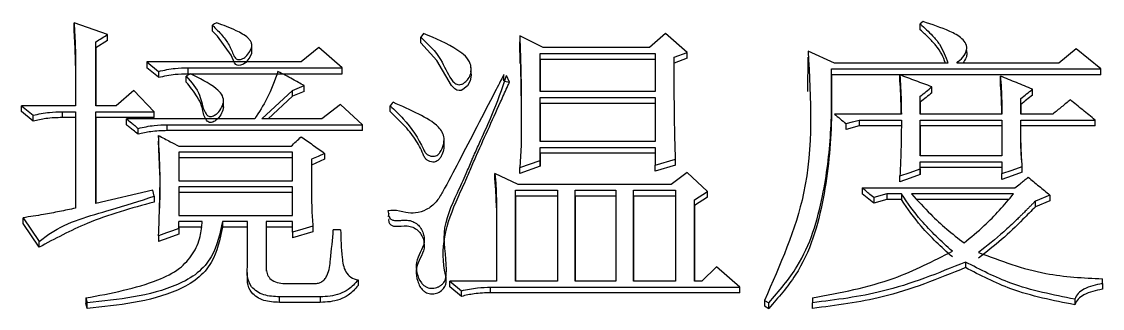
# Model space of a CAD drawing. Header units: millimetres. Extents: x 2160 to 4596, y 811 to 2534.
# Drawn here: x 2738.61 to 2746.63, y 2273.92 to 2276.05 of the extents above; entities that cross this region are included whole.
import ezdxf

# ---------------------------------------------------------------- set-up
doc = ezdxf.new("R2010")
doc.units = ezdxf.units.MM

msp = doc.modelspace()

# ---------------------------------------------------------------- linework, layer by layer
at = {"color": 7, "linetype": 'Continuous', "lineweight": 25}
for p, q in [((2739.2463, 2275.9491), (2738.9975, 2276.0369)), ((2738.9975, 2275.9926), (2738.9975, 2276.0369)), ((2740.0252, 2275.9751), (2740.0252, 2276.0194)), ((2745.304, 2276.0457), (2745.2824, 2276.0282)), ((2745.2824, 2275.9839), (2745.2824, 2276.0282)), ((2739.2463, 2275.9049), (2739.1598, 2275.8523)), ((2739.2463, 2275.9049), (2739.2463, 2275.9491)), ((2741.5937, 2275.9579), (2741.572, 2275.9316)), ((2741.572, 2275.8874), (2741.572, 2275.9316)), ((2742.4807, 2275.8525), (2742.3076, 2275.9403)), ((2742.3076, 2275.9403), (2742.3076, 2275.8962)), ((2743.3893, 2275.9579), (2743.2703, 2275.8525)), ((2743.5516, 2275.8173), (2743.3893, 2275.9579)), ((2739.1598, 2275.4211), (2739.1598, 2275.8964)), ((2739.1598, 2275.8523), (2739.1598, 2275.8964)), ((2739.1598, 2275.8523), (2739.1598, 2275.4211)), ((2740.3172, 2275.817), (2740.3172, 2275.8614)), ((2740.8148, 2275.8525), (2740.685, 2275.7469)), ((2740.9879, 2275.703), (2740.8148, 2275.8525)), ((2742.3117, 2275.7348), (2742.3076, 2275.8962)), ((2743.2703, 2275.8525), (2742.4807, 2275.8525)), ((2744.6441, 2275.7382), (2744.4494, 2275.8261)), ((2745.6212, 2275.8799), (2745.6212, 2275.8803)), ((2746.4398, 2275.8437), (2746.31, 2275.7382)), ((2746.6237, 2275.6942), (2746.4398, 2275.8437)), ((2739.0083, 2275.7645), (2739.0083, 2275.4211)), ((2739.0083, 2275.7206), (2739.0083, 2275.7645)), ((2739.5384, 2275.7469), (2739.6249, 2275.6765)), ((2740.685, 2275.7469), (2739.5384, 2275.7469)), ((2739.5384, 2275.7469), (2739.5384, 2275.703)), ((2742.4591, 2275.8085), (2743.3136, 2275.8085)), ((2742.4591, 2275.5269), (2742.4591, 2275.8085)), ((2742.4591, 2275.7645), (2742.4591, 2275.8085)), ((2742.4591, 2275.7645), (2742.4591, 2275.5269)), ((2743.3136, 2275.7645), (2742.4591, 2275.7645)), ((2743.3136, 2275.8085), (2743.3136, 2275.5269)), ((2743.4542, 2275.7821), (2743.5516, 2275.8173)), ((2743.5516, 2275.7733), (2743.4542, 2275.7382)), ((2743.5516, 2275.7733), (2743.5516, 2275.8173)), ((2744.4469, 2275.5274), (2744.4494, 2275.7821)), ((2739.6249, 2275.6327), (2739.5384, 2275.703)), ((2739.6249, 2275.6765), (2739.6249, 2275.6327)), ((2739.8413, 2275.7029), (2740.9879, 2275.703)), ((2739.8413, 2275.7029), (2739.8413, 2275.6591)), ((2740.9879, 2275.6591), (2740.9879, 2275.703)), ((2741.9453, 2275.7027), (2741.9453, 2275.7138)), ((2741.9453, 2275.67), (2741.9453, 2275.6797)), ((2744.6224, 2275.6942), (2746.6237, 2275.6942)), ((2744.6224, 2275.6503), (2744.6224, 2275.6942)), ((2745.4879, 2275.7382), (2744.6441, 2275.7382)), ((2746.31, 2275.7382), (2745.5528, 2275.7382)), ((2746.6237, 2275.6503), (2746.6237, 2275.6942)), ((2739.8305, 2275.5976), (2739.8305, 2275.6414)), ((2739.8413, 2275.6591), (2740.9879, 2275.6591)), ((2742.1952, 2275.605), (2742.2319, 2275.5976)), ((2742.2319, 2275.5976), (2742.2103, 2275.6458)), ((2746.6237, 2275.6503), (2744.6224, 2275.6503)), ((2745.1309, 2275.6064), (2745.1309, 2275.6502)), ((2745.8773, 2275.5976), (2745.8773, 2275.6414)), ((2739.441, 2275.5357), (2739.3112, 2275.4211)), ((2739.5925, 2275.377), (2739.441, 2275.5357)), ((2740.393, 2275.3241), (2740.6201, 2275.5357)), ((2740.6201, 2275.5357), (2740.7066, 2275.5709)), ((2740.6201, 2275.492), (2740.6201, 2275.5357)), ((2740.7067, 2275.5272), (2740.6201, 2275.492)), ((2740.7067, 2275.5272), (2740.7066, 2275.5709)), ((2743.3136, 2275.5269), (2742.4591, 2275.5269)), ((2744.6242, 2275.4925), (2744.6242, 2275.5365)), ((2745.3689, 2275.5184), (2745.3689, 2275.5621)), ((2746.1153, 2275.5008), (2746.1153, 2275.5445)), ((2738.6081, 2275.4211), (2738.6946, 2275.3505)), ((2739.0083, 2275.4211), (2738.6081, 2275.4211)), ((2739.3112, 2275.4211), (2739.1598, 2275.4211)), ((2740.107, 2275.4115), (2740.107, 2275.4553)), ((2740.6201, 2275.492), (2740.4396, 2275.3241)), ((2740.9771, 2275.4299), (2740.8365, 2275.3241)), ((2741.1393, 2275.28), (2740.9771, 2275.4299)), ((2741.3449, 2275.3777), (2741.3449, 2275.4212)), ((2742.4591, 2275.4828), (2743.3136, 2275.4828)), ((2742.4591, 2275.1563), (2742.4591, 2275.4828)), ((2742.4591, 2275.4392), (2742.4591, 2275.4828)), ((2742.4591, 2275.4392), (2742.4591, 2275.1563)), ((2743.3136, 2275.4392), (2742.4591, 2275.4392)), ((2743.3136, 2275.4828), (2743.3136, 2275.1564)), ((2745.2824, 2275.3594), (2745.2824, 2275.4916)), ((2745.2824, 2275.448), (2745.2824, 2275.4916)), ((2745.2824, 2275.448), (2745.2824, 2275.3594)), ((2746.0288, 2275.3594), (2746.0288, 2275.474)), ((2746.0288, 2275.4304), (2746.0288, 2275.474)), ((2746.0288, 2275.4304), (2746.0288, 2275.3594)), ((2738.6946, 2275.3071), (2738.6081, 2275.3776)), ((2738.6946, 2275.3071), (2738.6946, 2275.3505)), ((2738.911, 2275.377), (2739.0083, 2275.377)), ((2738.911, 2275.3336), (2738.911, 2275.377)), ((2739.0083, 2275.377), (2739.0083, 2274.6608)), ((2739.1598, 2275.377), (2739.5925, 2275.377)), ((2739.1598, 2274.6963), (2739.1598, 2275.377)), ((2739.1598, 2275.3336), (2739.1598, 2275.377)), ((2745.1417, 2275.3594), (2744.6442, 2275.3594)), ((2745.8881, 2275.3594), (2745.2824, 2275.3594)), ((2746.2667, 2275.3594), (2746.0288, 2275.3594)), ((2739.0083, 2275.3336), (2738.911, 2275.3336)), ((2739.1598, 2275.3336), (2739.1598, 2274.6963)), ((2739.5925, 2275.3336), (2739.1598, 2275.3336)), ((2740.3389, 2275.3241), (2739.3869, 2275.3241)), ((2739.3869, 2275.2807), (2739.3869, 2275.3241)), ((2739.6898, 2275.2799), (2741.1393, 2275.28)), ((2739.6898, 2275.2366), (2739.6898, 2275.2799)), ((2740.8365, 2275.3241), (2740.393, 2275.3241)), ((2741.1393, 2275.2366), (2741.1393, 2275.28)), ((2744.7307, 2275.2455), (2744.7307, 2275.2888)), ((2744.828, 2275.2719), (2744.7307, 2275.2455)), ((2744.828, 2275.3153), (2745.1417, 2275.3153)), ((2744.828, 2275.3153), (2744.828, 2275.2719)), ((2745.1418, 2275.2719), (2744.828, 2275.2719)), ((2745.2824, 2275.3153), (2745.8881, 2275.3153)), ((2745.2824, 2275.0503), (2745.2824, 2275.3153)), ((2745.2824, 2275.2719), (2745.2824, 2275.3153)), ((2745.2824, 2275.2719), (2745.2824, 2275.0503)), ((2745.8881, 2275.2719), (2745.2824, 2275.2719)), ((2745.8881, 2275.3153), (2745.8881, 2275.0503)), ((2746.0288, 2275.3153), (2746.5805, 2275.3153)), ((2746.5805, 2275.2719), (2746.0288, 2275.2719)), ((2739.4735, 2275.2102), (2739.4735, 2275.2535)), ((2739.6249, 2275.2005), (2739.6249, 2275.1573)), ((2741.1393, 2275.2366), (2739.6898, 2275.2366)), ((2739.6338, 2274.9256), (2739.6249, 2275.1573)), ((2739.7764, 2275.121), (2740.6093, 2275.121)), ((2741.7458, 2275.1307), (2741.7458, 2275.1742)), ((2742.3184, 2275.1298), (2742.3076, 2274.9619)), ((2743.3136, 2275.1564), (2742.4591, 2275.1563)), ((2742.4591, 2275.1122), (2743.3136, 2275.1122)), ((2742.4591, 2275.0149), (2742.4591, 2275.1122)), ((2742.4591, 2275.0691), (2742.4591, 2275.1122)), ((2743.3136, 2275.1122), (2743.3136, 2274.9796)), ((2739.7764, 2275.0768), (2739.7764, 2274.8646)), ((2740.6201, 2275.0768), (2739.7764, 2275.0768)), ((2739.7764, 2275.0768), (2739.7764, 2275.0338)), ((2739.7764, 2275.0338), (2739.7764, 2274.8646)), ((2740.6201, 2275.0338), (2739.7764, 2275.0338)), ((2740.6201, 2274.8646), (2740.6201, 2275.0768)), ((2740.8581, 2275.025), (2740.7607, 2274.9808)), ((2740.7607, 2275.0238), (2740.7607, 2274.7495)), ((2740.7607, 2275.0238), (2740.7607, 2274.9808)), ((2740.8581, 2275.068), (2740.8581, 2275.025)), ((2742.4591, 2275.0691), (2742.4591, 2274.972)), ((2743.3136, 2275.0691), (2742.4591, 2275.0691)), ((2743.3136, 2274.9796), (2743.4651, 2275.0238)), ((2743.4651, 2274.9808), (2743.4651, 2275.0238)), ((2745.8881, 2275.0503), (2745.2824, 2275.0503)), ((2740.7607, 2274.9808), (2740.7607, 2274.7494)), ((2742.3076, 2274.9619), (2742.4591, 2275.0149)), ((2742.4591, 2274.972), (2742.3076, 2274.919)), ((2742.3076, 2274.919), (2742.3076, 2274.9619)), ((2742.4591, 2274.972), (2742.4591, 2275.0149)), ((2743.4651, 2274.9808), (2743.3136, 2274.9367)), ((2743.3136, 2274.9367), (2743.3136, 2274.9796)), ((2745.2824, 2275.0061), (2745.8881, 2275.0061)), ((2745.2824, 2274.9531), (2745.2824, 2275.0061)), ((2745.2824, 2274.9632), (2745.2824, 2275.0061)), ((2745.2824, 2274.9102), (2745.2824, 2274.9632)), ((2745.8881, 2274.9632), (2745.2824, 2274.9632)), ((2745.2824, 2274.9531), (2745.2824, 2274.9102)), ((2745.8881, 2275.0061), (2745.8881, 2274.9177)), ((2746.0396, 2274.9278), (2746.0396, 2274.9708)), ((2739.7764, 2274.8646), (2740.6201, 2274.8646)), ((2742.2968, 2274.838), (2742.1237, 2274.9177)), ((2742.1237, 2274.8748), (2742.1237, 2274.9177)), ((2743.5516, 2274.9265), (2743.4326, 2274.838)), ((2743.7031, 2274.7849), (2743.5516, 2274.9265)), ((2745.1309, 2274.8572), (2745.1309, 2274.9)), ((2745.8881, 2274.8748), (2745.8881, 2274.9177)), ((2739.5817, 2274.7937), (2739.1598, 2274.6963)), ((2739.5925, 2274.7494), (2739.5817, 2274.7937)), ((2739.7764, 2274.8203), (2739.7764, 2274.6077)), ((2740.6201, 2274.8203), (2739.7764, 2274.8203)), ((2739.7764, 2274.8203), (2739.7764, 2274.7776)), ((2740.6201, 2274.6077), (2740.6201, 2274.8203)), ((2742.2752, 2274.7937), (2742.5889, 2274.7937)), ((2742.2752, 2274.1192), (2742.2752, 2274.7937)), ((2742.2752, 2274.7511), (2742.2752, 2274.7937)), ((2743.4326, 2274.838), (2742.2968, 2274.838)), ((2742.5889, 2274.7937), (2742.5889, 2274.1192)), ((2742.7187, 2274.7937), (2743.0216, 2274.7937)), ((2742.7187, 2274.1192), (2742.7187, 2274.7937)), ((2742.7187, 2274.7511), (2742.7187, 2274.7937)), ((2743.0216, 2274.7937), (2743.0216, 2274.1192)), ((2743.1514, 2274.7937), (2743.4651, 2274.7937)), ((2743.1514, 2274.1192), (2743.1514, 2274.7937)), ((2743.1514, 2274.7511), (2743.1514, 2274.7937)), ((2743.4651, 2274.7937), (2743.4651, 2274.1192)), ((2743.6057, 2274.7229), (2743.7031, 2274.7849)), ((2743.7031, 2274.7422), (2743.7031, 2274.7849)), ((2744.8497, 2274.8115), (2745.9855, 2274.8115)), ((2744.8497, 2274.8115), (2744.8497, 2274.7688)), ((2739.5925, 2274.7494), (2739.5925, 2274.7068)), ((2739.7764, 2274.7776), (2739.7764, 2274.6077)), ((2740.6201, 2274.7776), (2739.7764, 2274.7776)), ((2742.1345, 2274.6626), (2742.1345, 2274.7052)), ((2742.2752, 2274.7511), (2742.2752, 2274.1192)), ((2742.5889, 2274.7511), (2742.2752, 2274.7511)), ((2742.7187, 2274.7511), (2742.7187, 2274.1192)), ((2743.0216, 2274.7511), (2742.7187, 2274.7511)), ((2743.1514, 2274.7511), (2743.1514, 2274.1192)), ((2743.4651, 2274.7511), (2743.1514, 2274.7511)), ((2743.7031, 2274.7422), (2743.6057, 2274.6803)), ((2743.6057, 2274.6803), (2743.6057, 2274.7229)), ((2744.9362, 2274.698), (2744.8497, 2274.7688)), ((2745.0336, 2274.7672), (2744.9362, 2274.7406)), ((2744.9362, 2274.7406), (2744.9362, 2274.698)), ((2745.0336, 2274.7245), (2744.9362, 2274.698)), ((2745.1418, 2274.7672), (2745.0336, 2274.7672)), ((2745.0336, 2274.7672), (2745.0336, 2274.7245)), ((2745.1418, 2274.7245), (2745.0336, 2274.7245)), ((2745.1418, 2274.7672), (2745.1418, 2274.7245)), ((2745.9747, 2274.7672), (2745.2175, 2274.7672)), ((2745.938, 2274.7246), (2745.2576, 2274.7245)), ((2746.2451, 2274.7583), (2746.1369, 2274.714)), ((2746.2451, 2274.7157), (2746.1369, 2274.6715)), ((2746.1369, 2274.6715), (2746.1369, 2274.714)), ((2746.2451, 2274.7583), (2746.2451, 2274.7157)), ((2738.6189, 2274.5899), (2738.7376, 2274.4129)), ((2738.6189, 2274.5475), (2738.6189, 2274.5899)), ((2738.7376, 2274.3707), (2738.6189, 2274.5475)), ((2739.7764, 2274.6077), (2740.6201, 2274.6077)), ((2739.9494, 2274.5633), (2739.7764, 2274.5633)), ((2739.7764, 2274.5101), (2739.7764, 2274.5633)), ((2739.7764, 2274.5209), (2739.7764, 2274.5633)), ((2740.2848, 2274.5633), (2740.1009, 2274.5633)), ((2740.1009, 2274.5633), (2740.1009, 2274.5209)), ((2740.2848, 2274.2259), (2740.2848, 2274.5633)), ((2740.6201, 2274.5633), (2740.4254, 2274.5633)), ((2740.4254, 2274.5633), (2740.4254, 2274.2348)), ((2740.4254, 2274.5633), (2740.4254, 2274.521)), ((2740.6201, 2274.4835), (2740.6201, 2274.5633)), ((2739.7764, 2274.5209), (2739.7764, 2274.4678)), ((2739.9494, 2274.5209), (2739.7764, 2274.5209)), ((2739.7764, 2274.5101), (2739.7764, 2274.4678)), ((2740.2848, 2274.5209), (2740.1009, 2274.5209)), ((2740.4254, 2274.521), (2740.4254, 2274.1929)), ((2740.6201, 2274.521), (2740.4254, 2274.521)), ((2740.7716, 2274.4855), (2740.6201, 2274.4412)), ((2740.6201, 2274.4835), (2740.6201, 2274.4412)), ((2740.7716, 2274.5278), (2740.7716, 2274.4855)), ((2740.9771, 2274.5012), (2740.923, 2274.5012)), ((2738.7376, 2274.3707), (2738.7376, 2274.4129)), ((2739.6249, 2274.4569), (2739.6249, 2274.4146)), ((2743.768, 2274.2259), (2743.6598, 2274.1192)), ((2743.941, 2274.0748), (2743.768, 2274.2259)), ((2745.6177, 2274.2616), (2745.6177, 2274.2196)), ((2740.2831, 2274.1842), (2740.2831, 2274.142)), ((2746.6346, 2274.1015), (2746.6346, 2274.1371)), ((2746.6346, 2274.0952), (2746.6346, 2274.1371)), ((2740.5769, 2274.1014), (2740.7824, 2274.1014)), ((2741.1069, 2274.1282), (2741.1069, 2274.0863)), ((2741.7884, 2274.1192), (2741.8749, 2274.0481)), ((2742.1346, 2274.1192), (2741.7884, 2274.1192)), ((2741.8749, 2274.0064), (2741.7884, 2274.0774)), ((2742.0913, 2274.0748), (2743.941, 2274.0748)), ((2742.0913, 2274.033), (2742.0913, 2274.0748)), ((2742.5889, 2274.1192), (2742.2752, 2274.1192)), ((2743.0216, 2274.1192), (2742.7187, 2274.1192)), ((2743.4651, 2274.1192), (2743.1514, 2274.1192)), ((2743.6598, 2274.1192), (2743.6057, 2274.1192)), ((2743.941, 2274.033), (2743.941, 2274.0748)), ((2746.6346, 2274.1015), (2746.6346, 2274.0597)), ((2739.0841, 2273.9946), (2739.0949, 2273.959)), ((2739.0841, 2273.9946), (2739.0841, 2273.953)), ((2740.8257, 2274.0035), (2740.5228, 2274.0035)), ((2740.5228, 2273.9619), (2740.5228, 2274.0035)), ((2740.8257, 2274.0035), (2740.8257, 2273.9619)), ((2741.8749, 2274.0064), (2741.8749, 2274.0481)), ((2743.941, 2274.033), (2742.0913, 2274.033)), ((2744.1249, 2273.9769), (2744.1574, 2273.959)), ((2744.1249, 2273.9769), (2744.1249, 2273.9353)), ((2744.4819, 2273.9947), (2744.4819, 2273.9591)), ((2746.429, 2273.9858), (2746.429, 2273.9442)), ((2739.0949, 2273.9174), (2739.0949, 2273.959)), ((2740.8257, 2273.9619), (2740.5228, 2273.9619)), ((2744.1249, 2273.9353), (2744.1574, 2273.9175)), ((2744.1574, 2273.9175), (2744.1574, 2273.959)), ((2744.4819, 2273.9175), (2744.4819, 2273.9591))]:
    msp.add_line(p, q, dxfattribs=at)
at = {"color": 7, "linetype": 'Continuous', "lineweight": 25, "flags": 128}
for points in [[(2740.0576, 2276.0369), (2740.0414, 2276.0282), (2740.0252, 2276.0194)], [(2740.3159, 2275.8171), (2740.3157, 2275.8092), (2740.3026, 2275.7825), (2740.273, 2275.7428), (2740.2553, 2275.7292), (2740.2336, 2275.7214), (2740.2188, 2275.7204), (2740.2081, 2275.7227), (2740.1988, 2275.7283), (2740.1897, 2275.7395), (2740.1644, 2275.7974), (2740.0633, 2275.9367), (2740.0252, 2275.9751), (2740.0252, 2275.9751)], [(2741.9436, 2275.6686), (2741.9472, 2275.6475), (2741.9405, 2275.6067), (2741.9183, 2275.5692), (2741.8859, 2275.542), (2741.8713, 2275.5357), (2741.8565, 2275.5335), (2741.8401, 2275.5372), (2741.8249, 2275.5461), (2741.8006, 2275.5728), (2741.6915, 2275.7579), (2741.572, 2275.8874), (2741.572, 2275.8874)], [(2739.8629, 2275.6589), (2739.8467, 2275.6502), (2739.8305, 2275.6414)], [(2742.1886, 2275.6064), (2742.1886, 2275.6261), (2742.1886, 2275.6381), (2742.1886, 2275.6502)], [(2738.6081, 2275.3776), (2738.6081, 2275.3885), (2738.6081, 2275.3993), (2738.6081, 2275.4102), (2738.6081, 2275.4211)], [(2741.3665, 2275.4476), (2741.361, 2275.4409), (2741.353, 2275.431), (2741.3449, 2275.4211)], [(2739.5925, 2275.3336), (2739.5925, 2275.3445), (2739.5925, 2275.3608), (2739.5925, 2275.377)], [(2744.7307, 2275.2888), (2744.7794, 2275.302), (2744.828, 2275.3153)], [(2746.5805, 2275.2719), (2746.5805, 2275.2936), (2746.5805, 2275.3153)], [(2740.8581, 2275.068), (2740.8094, 2275.0459), (2740.7607, 2275.0238)], [(2745.1309, 2274.9), (2745.2067, 2274.9265), (2745.2824, 2274.9531)], [(2745.8881, 2274.9177), (2745.9639, 2274.9442), (2746.0396, 2274.9708)], [(2745.2824, 2274.9102), (2745.2067, 2274.8837), (2745.1309, 2274.8572)], [(2746.0396, 2274.9278), (2745.9639, 2274.9013), (2745.8881, 2274.8748)], [(2739.7764, 2274.5101), (2739.7298, 2274.4937), (2739.6831, 2274.4773), (2739.6249, 2274.4569)], [(2739.7764, 2274.4678), (2739.7007, 2274.4412), (2739.6249, 2274.4146)], [(2740.7716, 2274.5278), (2740.6958, 2274.5057), (2740.6201, 2274.4835)], [(2741.7884, 2274.0774), (2741.7884, 2274.0879), (2741.7884, 2274.0983), (2741.7884, 2274.1088), (2741.7884, 2274.1192)]]:
    msp.add_lwpolyline(points, dxfattribs=at)
at = {"color": 7, "linetype": 'Continuous', "lineweight": 25}
for points, knots in [([(2738.9975, 2276.0369), (2738.9996, 2276.0065), (2739.0038, 2275.946), (2739.007, 2275.8552), (2739.0079, 2275.7948), (2739.0083, 2275.7645)], [0, 0, 0, 0, 0.33558, 0.667724, 1, 1, 1, 1]), ([(2739.0083, 2275.7206), (2739.008, 2275.7511), (2739.0074, 2275.8118), (2739.0035, 2275.9025), (2738.9995, 2275.9626), (2738.9975, 2275.9926)], [0, 0, 0, 0, 0.335994, 0.667926, 1, 1, 1, 1]), ([(2740.0252, 2276.0194), (2740.0502, 2275.994), (2740.0957, 2275.9478), (2740.1524, 2275.8731), (2740.1737, 2275.8154), (2740.1905, 2275.781), (2740.1995, 2275.7704), (2740.2115, 2275.7648), (2740.2257, 2275.7635), (2740.2427, 2275.7668), (2740.2632, 2275.7764), (2740.286, 2275.8), (2740.3052, 2275.8278), (2740.3187, 2275.8579), (2740.3171, 2275.8821), (2740.3077, 2275.905), (2740.273, 2275.9422), (2740.1873, 2275.9877), (2740.1061, 2276.0185), (2740.0576, 2276.0369)], [0, 0, 0, 0, 0.133739, 0.243051, 0.352533, 0.371712, 0.391103, 0.40333, 0.418292, 0.440552, 0.463875, 0.498841, 0.561321, 0.592898, 0.624761, 0.654015, 0.68757, 0.813379, 1, 1, 1, 1]), ([(2745.2824, 2276.0282), (2745.3137, 2275.9996), (2745.3651, 2275.9528), (2745.4265, 2275.8796), (2745.4605, 2275.8095), (2745.4788, 2275.7619), (2745.4879, 2275.7382)], [0, 0, 0, 0, 0.345508, 0.566176, 0.783683, 1, 1, 1, 1]), ([(2745.4692, 2275.7382), (2745.4608, 2275.7601), (2745.4431, 2275.8061), (2745.3999, 2275.8703), (2745.3431, 2275.9285), (2745.3027, 2275.9654), (2745.2824, 2275.9839)], [0, 0, 0, 0, 0.230715, 0.483743, 0.741016, 1, 1, 1, 1]), ([(2745.5528, 2275.7382), (2745.5686, 2275.752), (2745.5998, 2275.7794), (2745.63, 2275.829), (2745.6259, 2275.8821), (2745.5812, 2275.9344), (2745.4715, 2275.9912), (2745.3706, 2276.024), (2745.304, 2276.0457)], [0, 0, 0, 0, 0.119334, 0.235111, 0.326467, 0.420991, 0.617683, 1, 1, 1, 1]), ([(2739.1598, 2275.8964), (2739.1742, 2275.9052), (2739.203, 2275.9228), (2739.2319, 2275.9403), (2739.2463, 2275.9491)], [0, 0, 0, 0, 0.499999, 1, 1, 1, 1]), ([(2741.572, 2275.9316), (2741.6271, 2275.8789), (2741.7245, 2275.7857), (2741.7712, 2275.6519), (2741.8188, 2275.5929), (2741.8392, 2275.5802), (2741.8572, 2275.5758), (2741.8765, 2275.5801), (2741.8979, 2275.5923), (2741.9222, 2275.6148), (2741.9432, 2275.6493), (2741.9493, 2275.6919), (2741.9416, 2275.7416), (2741.9056, 2275.7919), (2741.7921, 2275.8742), (2741.6816, 2275.9208), (2741.5937, 2275.9579)], [0, 0, 0, 0, 0.207454, 0.367231, 0.400729, 0.416588, 0.431291, 0.448091, 0.466661, 0.497247, 0.538505, 0.578637, 0.620092, 0.68235, 0.74713, 1, 1, 1, 1]), ([(2742.3076, 2275.9403), (2742.3078, 2275.9361), (2742.308, 2275.9297), (2742.3083, 2275.919), (2742.3087, 2275.9083), (2742.3091, 2275.8954), (2742.3096, 2275.8826), (2742.31, 2275.8698), (2742.3104, 2275.8569), (2742.311, 2275.8398), (2742.3117, 2275.8184), (2742.3125, 2275.7928), (2742.3132, 2275.7671), (2742.3147, 2275.7157), (2742.3162, 2275.6557), (2742.3172, 2275.5957), (2742.3176, 2275.5657), (2742.3179, 2275.5442), (2742.3181, 2275.5228), (2742.3184, 2275.497), (2742.3185, 2275.4713), (2742.3187, 2275.4455), (2742.3188, 2275.4198), (2742.3189, 2275.394), (2742.3189, 2275.3682), (2742.319, 2275.3425), (2742.319, 2275.321), (2742.3189, 2275.3038), (2742.3189, 2275.2909), (2742.3189, 2275.278), (2742.3189, 2275.2651), (2742.3188, 2275.2522), (2742.3188, 2275.2393), (2742.3188, 2275.2264), (2742.3187, 2275.2135), (2742.3187, 2275.2007), (2742.3186, 2275.1878), (2742.3186, 2275.177), (2742.3186, 2275.1684), (2742.3186, 2275.1619), (2742.3185, 2275.1555), (2742.3185, 2275.149), (2742.3185, 2275.1437), (2742.3185, 2275.1373), (2742.3184, 2275.133), (2742.3184, 2275.1298)], [0, 0, 0, 0, 0.015876, 0.023814, 0.03969, 0.055566, 0.071442, 0.087319, 0.103195, 0.119071, 0.150823, 0.182575, 0.214327, 0.246079, 0.373089, 0.436594, 0.468346, 0.484222, 0.515974, 0.547726, 0.579478, 0.611231, 0.642983, 0.674735, 0.706487, 0.738239, 0.769992, 0.785868, 0.801744, 0.81762, 0.833496, 0.849372, 0.865248, 0.881124, 0.897, 0.912876, 0.928753, 0.944629, 0.952567, 0.960505, 0.968443, 0.976381, 0.984319, 0.988288, 1, 1, 1, 1]), ([(2744.4494, 2275.8261), (2744.4693, 2275.4704), (2744.5048, 2274.8338), (2744.2412, 2274.2392), (2744.1249, 2273.9769)], [0, 0, 0, 0, 0.558854, 1, 1, 1, 1]), ([(2745.6211, 2275.8359), (2745.6212, 2275.8358), (2745.6268, 2275.827), (2745.6288, 2275.8066), (2745.6224, 2275.7724), (2745.6074, 2275.7513), (2745.598, 2275.7382)], [0, 0, 0, 0, 0.0049475, 0.2908283, 0.5560785, 1, 1, 1, 1]), ([(2742.3117, 2275.762), (2742.3117, 2275.762), (2742.3117, 2275.762), (2742.3117, 2275.7589), (2742.3136, 2275.6776), (2742.3171, 2275.5193), (2742.3182, 2275.3489), (2742.3185, 2275.2535), (2742.3185, 2275.1894), (2742.3185, 2275.1664), (2742.3185, 2275.1638), (2742.3186, 2275.1624)], [0, 0, 0, 0, 0.0013712, 0.0074928, 0.0260114, 0.4573332, 0.6724703, 0.8205696, 0.9189146, 0.9584703, 1, 1, 1, 1]), ([(2743.4651, 2275.0238), (2743.4649, 2275.0279), (2743.4645, 2275.0402), (2743.4637, 2275.0607), (2743.4628, 2275.0854), (2743.4621, 2275.1059), (2743.4616, 2275.1223), (2743.4612, 2275.1346), (2743.4608, 2275.1469), (2743.4605, 2275.1592), (2743.4602, 2275.1715), (2743.4599, 2275.1838), (2743.4596, 2275.1961), (2743.459, 2275.2207), (2743.4574, 2275.3069), (2743.4559, 2275.4052), (2743.4554, 2275.4912), (2743.4553, 2275.5158), (2743.4552, 2275.528), (2743.4551, 2275.5403), (2743.455, 2275.5526), (2743.455, 2275.5649), (2743.4549, 2275.5771), (2743.4549, 2275.5894), (2743.4548, 2275.6017), (2743.4548, 2275.614), (2743.4547, 2275.6262), (2743.4547, 2275.6385), (2743.4546, 2275.6508), (2743.4546, 2275.663), (2743.4545, 2275.6733), (2743.4545, 2275.6814), (2743.4545, 2275.6876), (2743.4545, 2275.6937), (2743.4545, 2275.6998), (2743.4545, 2275.706), (2743.4544, 2275.7121), (2743.4544, 2275.7182), (2743.4544, 2275.7244), (2743.4544, 2275.7305), (2743.4544, 2275.7366), (2743.4543, 2275.7428), (2743.4543, 2275.7489), (2743.4543, 2275.755), (2743.4543, 2275.7612), (2743.4543, 2275.7673), (2743.4543, 2275.7743), (2743.4543, 2275.7792), (2743.4542, 2275.7821)], [0, 0, 0, 0, 0.0162043, 0.0486129, 0.0810215, 0.1134301, 0.1296344, 0.1458387, 0.1620431, 0.1782474, 0.1944517, 0.210656, 0.2268603, 0.2430646, 0.3078819, 0.5671533, 0.6319705, 0.6481748, 0.6643791, 0.6805834, 0.6967877, 0.712992, 0.7291963, 0.7454006, 0.7616049, 0.7778092, 0.7940136, 0.8102179, 0.8264222, 0.8426265, 0.8588308, 0.8669329, 0.8750351, 0.8831372, 0.8912394, 0.8993415, 0.9074437, 0.9155458, 0.923648, 0.9317501, 0.9398523, 0.9479544, 0.9560566, 0.9641588, 0.9722609, 0.9803631, 0.9884652, 1, 1, 1, 1]), ([(2739.6249, 2275.6765), (2739.666, 2275.6855), (2739.7372, 2275.701), (2739.8103, 2275.7024), (2739.8413, 2275.7029)], [0, 0, 0, 0, 0.576873, 1, 1, 1, 1]), ([(2740.5119, 2275.6766), (2740.4874, 2275.6081), (2740.4433, 2275.4851), (2740.3709, 2275.3735), (2740.3389, 2275.3241)], [0, 0, 0, 0, 0.557248, 1, 1, 1, 1]), ([(2740.7066, 2275.5709), (2740.6778, 2275.5865), (2740.631, 2275.612), (2740.566, 2275.6472), (2740.53, 2275.6668), (2740.5119, 2275.6766)], [0, 0, 0, 0, 0.4440726, 0.7220363, 1, 1, 1, 1]), ([(2744.1574, 2273.959), (2744.233, 2274.0465), (2744.4343, 2274.2797), (2744.5643, 2274.7272), (2744.6275, 2275.2211), (2744.6241, 2275.5358), (2744.6224, 2275.6942)], [0, 0, 0, 0, 0.180534, 0.481185, 0.738841, 1, 1, 1, 1]), ([(2739.6249, 2275.6327), (2739.666, 2275.6417), (2739.7372, 2275.6572), (2739.8103, 2275.6585), (2739.8413, 2275.6591)], [0, 0, 0, 0, 0.576909, 1, 1, 1, 1]), ([(2739.8305, 2275.6414), (2739.87, 2275.5962), (2739.9399, 2275.5163), (2739.9503, 2275.4042), (2739.9823, 2275.3542), (2739.9974, 2275.3433), (2740.0113, 2275.3392), (2740.0267, 2275.3424), (2740.0443, 2275.3517), (2740.0699, 2275.3722), (2740.0963, 2275.4081), (2740.1126, 2275.4581), (2740.0964, 2275.5103), (2740.0137, 2275.5838), (2739.9298, 2275.6256), (2739.8629, 2275.6589)], [0, 0, 0, 0, 0.206756, 0.36622, 0.399315, 0.414903, 0.42938, 0.446247, 0.465285, 0.496864, 0.558757, 0.621691, 0.682799, 0.747419, 1, 1, 1, 1]), ([(2740.1063, 2275.4121), (2740.1033, 2275.3962), (2740.0972, 2275.3635), (2740.0681, 2275.3271), (2740.0416, 2275.306), (2740.023, 2275.2981), (2740.0102, 2275.2962), (2739.9974, 2275.2999), (2739.9824, 2275.3108), (2739.9567, 2275.3496), (2739.9527, 2275.4157), (2739.9041, 2275.5062), (2739.8593, 2275.5618), (2739.8305, 2275.5976)], [0, 0, 0, 0, 0.095128, 0.195269, 0.259874, 0.283272, 0.304509, 0.327952, 0.353183, 0.406729, 0.590525, 0.736094, 1, 1, 1, 1]), ([(2742.1904, 2275.6538), (2742.1681, 2275.6107), (2742.0567, 2275.3955), (2741.9051, 2275.1041), (2741.7629, 2274.8303), (2741.6901, 2274.7041), (2741.6198, 2274.6471), (2741.5381, 2274.6218), (2741.4538, 2274.6266), (2741.3872, 2274.649), (2741.3422, 2274.6431), (2741.3286, 2274.6413)], [0, 0, 0, 0, 0.102062, 0.510275, 0.689515, 0.750609, 0.812535, 0.866745, 0.912849, 0.973626, 1, 1, 1, 1]), ([(2741.3341, 2274.6253), (2741.3335, 2274.6191), (2741.3323, 2274.6064), (2741.3391, 2274.5916), (2741.3473, 2274.5817), (2741.3586, 2274.5739), (2741.3828, 2274.5673), (2741.4134, 2274.5695), (2741.4413, 2274.5717), (2741.4697, 2274.5732), (2741.5035, 2274.568), (2741.5407, 2274.5486), (2741.5696, 2274.5194), (2741.5883, 2274.484), (2741.5983, 2274.4454), (2741.5987, 2274.3929), (2741.5689, 2274.3328), (2741.5342, 2274.2601), (2741.5404, 2274.1796), (2741.563, 2274.1221), (2741.5907, 2274.0907), (2741.6081, 2274.0781), (2741.6276, 2274.0698), (2741.6488, 2274.0662), (2741.6704, 2274.0667), (2741.6916, 2274.0715), (2741.7114, 2274.0808), (2741.7289, 2274.0935), (2741.7436, 2274.1087), (2741.7581, 2274.1321), (2741.7745, 2274.2575), (2741.7093, 2274.4798), (2741.824, 2274.729), (2741.9037, 2274.9035), (2741.9421, 2274.9945), (2741.9629, 2275.0427), (2741.9844, 2275.0919), (2742.0299, 2275.1935), (2742.1197, 2275.384), (2742.1761, 2275.5469), (2742.2103, 2275.6458)], [0, 0, 0, 0, 0.007428, 0.015109, 0.018668, 0.022262, 0.030315, 0.045537, 0.055335, 0.060934, 0.076504, 0.091913, 0.106834, 0.123007, 0.138661, 0.154166, 0.18521, 0.21654, 0.248061, 0.27952, 0.288103, 0.295996, 0.3036, 0.311361, 0.319284, 0.327009, 0.334918, 0.343372, 0.351316, 0.359048, 0.375174, 0.500216, 0.624957, 0.687444, 0.729472, 0.742369, 0.749853, 0.793377, 0.874708, 1, 1, 1, 1]), ([(2741.3341, 2274.5828), (2741.3335, 2274.5761), (2741.3323, 2274.5624), (2741.3404, 2274.5468), (2741.3499, 2274.5371), (2741.3627, 2274.5298), (2741.4042, 2274.5221), (2741.4569, 2274.5355), (2741.516, 2274.5212), (2741.5519, 2274.4971), (2741.5783, 2274.464), (2741.5937, 2274.4257), (2741.5998, 2274.3851), (2741.5927, 2274.3316), (2741.5574, 2274.2744), (2741.5327, 2274.198), (2741.5435, 2274.1311), (2741.564, 2274.0816), (2741.5847, 2274.0541), (2741.6058, 2274.0374), (2741.625, 2274.0286), (2741.6463, 2274.0245), (2741.6681, 2274.0251), (2741.6895, 2274.0294), (2741.7159, 2274.0403), (2741.7372, 2274.0584), (2741.752, 2274.0804), (2741.7615, 2274.1052), (2741.7631, 2274.1349), (2741.7367, 2274.2494), (2741.7318, 2274.4611), (2741.8275, 2274.6964), (2741.9078, 2274.8689), (2741.9478, 2274.9649), (2742.0301, 2275.1533), (2742.1181, 2275.3455), (2742.2016, 2275.5308), (2742.2234, 2275.579), (2742.2293, 2275.592), (2742.2311, 2275.5959), (2742.2317, 2275.5971), (2742.2319, 2275.5976)], [0, 0, 0, 0, 0.008085, 0.016221, 0.019867, 0.023654, 0.032469, 0.065042, 0.081049, 0.097297, 0.112813, 0.129538, 0.145843, 0.161707, 0.193334, 0.223699, 0.255644, 0.272362, 0.286987, 0.295007, 0.302602, 0.310243, 0.318391, 0.32629, 0.333943, 0.349774, 0.357157, 0.364655, 0.381079, 0.392053, 0.505047, 0.628846, 0.690714, 0.73105, 0.752554, 0.935292, 0.9824, 0.994888, 0.998366, 0.999414, 1, 1, 1, 1]), ([(2744.6224, 2275.6503), (2744.6237, 2275.5417), (2744.6272, 2275.2359), (2744.5802, 2274.7334), (2744.4358, 2274.2353), (2744.2275, 2273.9975), (2744.1574, 2273.9175)], [0, 0, 0, 0, 0.179534, 0.505448, 0.833516, 1, 1, 1, 1]), ([(2745.1309, 2275.6502), (2745.1329, 2275.6194), (2745.1371, 2275.5556), (2745.1403, 2275.4587), (2745.1413, 2275.3925), (2745.1417, 2275.3594)], [0, 0, 0, 0, 0.317979, 0.65893, 1, 1, 1, 1]), ([(2745.3689, 2275.5621), (2745.3292, 2275.5768), (2745.2499, 2275.6061), (2745.1706, 2275.6355), (2745.1309, 2275.6502)], [0, 0, 0, 0, 0.499999, 1, 1, 1, 1]), ([(2745.141, 2275.3594), (2745.1407, 2275.3761), (2745.14, 2275.4257), (2745.1373, 2275.508), (2745.133, 2275.5736), (2745.1309, 2275.6064)], [0, 0, 0, 0, 0.202528, 0.601166, 1, 1, 1, 1]), ([(2745.8773, 2275.6414), (2745.8796, 2275.6106), (2745.8842, 2275.5483), (2745.8871, 2275.4542), (2745.8878, 2275.391), (2745.8881, 2275.3594)], [0, 0, 0, 0, 0.328217, 0.664033, 1, 1, 1, 1]), ([(2746.1153, 2275.5445), (2746.0756, 2275.5606), (2745.9963, 2275.5929), (2745.917, 2275.6252), (2745.8773, 2275.6414)], [0, 0, 0, 0, 0.499999, 1, 1, 1, 1]), ([(2745.8875, 2275.3594), (2745.8873, 2275.3758), (2745.8868, 2275.4238), (2745.8843, 2275.5032), (2745.8797, 2275.5661), (2745.8773, 2275.5976)], [0, 0, 0, 0, 0.2065, 0.603092, 1, 1, 1, 1]), ([(2745.2824, 2275.4916), (2745.2968, 2275.5034), (2745.3256, 2275.5269), (2745.3545, 2275.5504), (2745.3689, 2275.5621)], [0, 0, 0, 0, 0.500001, 1, 1, 1, 1]), ([(2745.3689, 2275.5184), (2745.3545, 2275.5067), (2745.3256, 2275.4833), (2745.2968, 2275.4598), (2745.2824, 2275.448)], [0, 0, 0, 0, 0.499998, 1, 1, 1, 1]), ([(2746.0288, 2275.474), (2746.0432, 2275.4858), (2746.072, 2275.5093), (2746.1009, 2275.5328), (2746.1153, 2275.5445)], [0, 0, 0, 0, 0.5000005, 1, 1, 1, 1]), ([(2741.3449, 2275.4212), (2741.3784, 2275.3899), (2741.4799, 2275.2953), (2741.5592, 2275.1723), (2741.603, 2275.0757), (2741.6203, 2275.0585), (2741.6417, 2275.0486), (2741.6636, 2275.0452), (2741.6837, 2275.0482), (2741.7014, 2275.0579), (2741.7246, 2275.0852), (2741.741, 2275.1275), (2741.7489, 2275.1797), (2741.7352, 2275.2255), (2741.6793, 2275.2948), (2741.5487, 2275.3659), (2741.4309, 2275.4187), (2741.3665, 2275.4476)], [0, 0, 0, 0, 0.118686, 0.359193, 0.382947, 0.402076, 0.42122, 0.441112, 0.455767, 0.470498, 0.490907, 0.5484, 0.590659, 0.633123, 0.67426, 0.821854, 1, 1, 1, 1]), ([(2746.1153, 2275.5008), (2746.1009, 2275.4891), (2746.072, 2275.4657), (2746.0432, 2275.4422), (2746.0288, 2275.4304)], [0, 0, 0, 0, 0.4999977, 1, 1, 1, 1]), ([(2746.3966, 2275.4652), (2746.3749, 2275.4476), (2746.3317, 2275.4123), (2746.2884, 2275.377), (2746.2667, 2275.3594)], [0, 0, 0, 0, 0.500001, 1, 1, 1, 1]), ([(2746.5805, 2275.3153), (2746.5498, 2275.3403), (2746.4885, 2275.3903), (2746.4272, 2275.4402), (2746.3966, 2275.4652)], [0, 0, 0, 0, 0.5, 1, 1, 1, 1]), ([(2738.6946, 2275.3505), (2738.7344, 2275.3593), (2738.8055, 2275.375), (2738.8787, 2275.3764), (2738.911, 2275.377)], [0, 0, 0, 0, 0.558835, 1, 1, 1, 1]), ([(2741.7444, 2275.1309), (2741.7441, 2275.1186), (2741.7433, 2275.0894), (2741.7284, 2275.0538), (2741.712, 2275.0261), (2741.6967, 2275.0115), (2741.6799, 2275.0043), (2741.6607, 2275.0024), (2741.6394, 2275.0063), (2741.6181, 2275.0169), (2741.6004, 2275.0364), (2741.5781, 2275.0918), (2741.5338, 2275.1785), (2741.446, 2275.2816), (2741.3788, 2275.3455), (2741.3449, 2275.3777)], [0, 0, 0, 0, 0.057101, 0.13521, 0.173824, 0.203318, 0.226795, 0.250194, 0.283282, 0.316665, 0.350268, 0.398201, 0.589427, 0.793058, 1, 1, 1, 1]), ([(2744.6442, 2275.3594), (2744.6586, 2275.3476), (2744.6874, 2275.3241), (2744.7163, 2275.3006), (2744.7307, 2275.2888)], [0, 0, 0, 0, 0.499999, 1, 1, 1, 1]), ([(2738.911, 2275.3336), (2738.8699, 2275.3325), (2738.7967, 2275.3306), (2738.7258, 2275.3143), (2738.6946, 2275.3071)], [0, 0, 0, 0, 0.561085, 1, 1, 1, 1]), ([(2739.3869, 2275.3241), (2739.3993, 2275.314), (2739.4199, 2275.2972), (2739.4487, 2275.2736), (2739.4652, 2275.2602), (2739.4735, 2275.2535)], [0, 0, 0, 0, 0.4283462, 0.7141671, 1, 1, 1, 1]), ([(2739.4735, 2275.2102), (2739.461, 2275.2204), (2739.4403, 2275.2372), (2739.4115, 2275.2607), (2739.3951, 2275.274), (2739.3869, 2275.2807)], [0, 0, 0, 0, 0.432886, 0.7164419, 1, 1, 1, 1]), ([(2739.4735, 2275.2535), (2739.5132, 2275.2622), (2739.5844, 2275.2779), (2739.6576, 2275.2793), (2739.6898, 2275.2799)], [0, 0, 0, 0, 0.558839, 1, 1, 1, 1]), ([(2745.1417, 2275.3153), (2745.1416, 2275.2821), (2745.1413, 2275.1964), (2745.1384, 2275.058), (2745.1334, 2274.9527), (2745.1309, 2274.9)], [0, 0, 0, 0, 0.239549, 0.619699, 1, 1, 1, 1]), ([(2746.0396, 2274.9708), (2746.0372, 2274.9959), (2746.0342, 2275.0274), (2746.0321, 2275.0621), (2746.0314, 2275.0747), (2746.0309, 2275.0842), (2746.0305, 2275.0937), (2746.0301, 2275.1031), (2746.0296, 2275.1158), (2746.0293, 2275.1284), (2746.0289, 2275.141), (2746.0288, 2275.1505), (2746.0286, 2275.16), (2746.0284, 2275.1694), (2746.0283, 2275.1789), (2746.0282, 2275.1915), (2746.0282, 2275.2041), (2746.0281, 2275.2168), (2746.0282, 2275.2262), (2746.0282, 2275.2357), (2746.0282, 2275.2452), (2746.0283, 2275.2546), (2746.0283, 2275.2641), (2746.0284, 2275.272), (2746.0284, 2275.2799), (2746.0285, 2275.2862), (2746.0286, 2275.2925), (2746.0286, 2275.2972), (2746.0286, 2275.3019), (2746.0287, 2275.308), (2746.0287, 2275.3124), (2746.0288, 2275.3153)], [0, 0, 0, 0, 0.219728, 0.274659, 0.302124, 0.329589, 0.357054, 0.384519, 0.411984, 0.466914, 0.494379, 0.521844, 0.549309, 0.576774, 0.604239, 0.631703, 0.686633, 0.714098, 0.741563, 0.769028, 0.796493, 0.823958, 0.851423, 0.878888, 0.89262, 0.920085, 0.933818, 0.94755, 0.961283, 0.975015, 1, 1, 1, 1]), ([(2746.0289, 2275.2443), (2746.0289, 2275.2446), (2746.0289, 2275.2466), (2746.0289, 2275.2505), (2746.0289, 2275.2598), (2746.0288, 2275.2682), (2746.0288, 2275.2838), (2746.0288, 2275.2935), (2746.0288, 2275.2993)], [0, 0, 0, 0, 0.017551, 0.111249, 0.196743, 0.493071, 0.696882, 1, 1, 1, 1]), ([(2739.6898, 2275.2366), (2739.6487, 2275.2356), (2739.5755, 2275.2337), (2739.5046, 2275.2174), (2739.4735, 2275.2102)], [0, 0, 0, 0, 0.5610893, 1, 1, 1, 1]), ([(2739.6249, 2274.4569), (2739.6281, 2274.5338), (2739.6343, 2274.6877), (2739.6381, 2274.9358), (2739.6296, 2275.1065), (2739.6249, 2275.2005)], [0, 0, 0, 0, 0.3098767, 0.6197907, 1, 1, 1, 1]), ([(2739.6249, 2275.2005), (2739.6395, 2275.1929), (2739.6686, 2275.1776), (2739.7191, 2275.1511), (2739.755, 2275.1322), (2739.7764, 2275.121)], [0, 0, 0, 0, 0.288217, 0.576435, 1, 1, 1, 1]), ([(2740.6093, 2275.121), (2740.6219, 2275.1328), (2740.6472, 2275.1563), (2740.6724, 2275.1799), (2740.685, 2275.1917)], [0, 0, 0, 0, 0.499999, 1, 1, 1, 1]), ([(2740.685, 2275.1917), (2740.7139, 2275.1711), (2740.7571, 2275.1401), (2740.8148, 2275.0989), (2740.8437, 2275.0783), (2740.8581, 2275.068)], [0, 0, 0, 0, 0.5, 0.75, 1, 1, 1, 1]), ([(2746.0362, 2275.0073), (2746.0362, 2275.0073), (2746.0362, 2275.0073), (2746.0362, 2275.0081), (2746.0341, 2275.0411), (2746.0299, 2275.1266), (2746.0293, 2275.1905), (2746.029, 2275.2282), (2746.0289, 2275.2405), (2746.0289, 2275.2443)], [0, 0, 0, 0, 0.004122, 0.010144, 0.023857, 0.559001, 0.866591, 0.95816, 1, 1, 1, 1]), ([(2739.6341, 2274.9273), (2739.6341, 2274.8856), (2739.6342, 2274.7983), (2739.6331, 2274.7076), (2739.6326, 2274.6602)], [0, 0, 0, 0, 0.476993, 1, 1, 1, 1]), ([(2742.1237, 2274.9177), (2742.1263, 2274.8863), (2742.1306, 2274.8353), (2742.1331, 2274.7644), (2742.1341, 2274.7249), (2742.1345, 2274.7052)], [0, 0, 0, 0, 0.443386, 0.721661, 1, 1, 1, 1]), ([(2742.1345, 2274.6626), (2742.134, 2274.6941), (2742.133, 2274.7452), (2742.1283, 2274.8159), (2742.1253, 2274.8552), (2742.1237, 2274.8748)], [0, 0, 0, 0, 0.443946, 0.721943, 1, 1, 1, 1]), ([(2745.9855, 2274.8115), (2745.998, 2274.8217), (2746.0205, 2274.8401), (2746.0529, 2274.8666), (2746.0729, 2274.883), (2746.0829, 2274.8911)], [0, 0, 0, 0, 0.384576, 0.692287, 1, 1, 1, 1]), ([(2746.0829, 2274.8911), (2746.1099, 2274.869), (2746.164, 2274.8248), (2746.2181, 2274.7805), (2746.2451, 2274.7583)], [0, 0, 0, 0, 0.4999994, 1, 1, 1, 1]), ([(2744.9362, 2274.7406), (2744.9239, 2274.7507), (2744.9033, 2274.7676), (2744.8744, 2274.7912), (2744.8579, 2274.8047), (2744.8497, 2274.8115)], [0, 0, 0, 0, 0.428361, 0.714181, 1, 1, 1, 1]), ([(2738.7376, 2274.4129), (2738.7653, 2274.4344), (2738.9165, 2274.552), (2739.2263, 2274.6331), (2739.4855, 2274.7154), (2739.5925, 2274.7494)], [0, 0, 0, 0, 0.116288, 0.635254, 1, 1, 1, 1]), ([(2739.5925, 2274.7068), (2739.4232, 2274.6602), (2739.1238, 2274.5776), (2738.8546, 2274.4334), (2738.7376, 2274.3707)], [0, 0, 0, 0, 0.5652512, 1, 1, 1, 1]), ([(2740.7607, 2274.7495), (2740.7613, 2274.7187), (2740.7622, 2274.6664), (2740.7661, 2274.5925), (2740.7697, 2274.5494), (2740.7716, 2274.5278)], [0, 0, 0, 0, 0.415687, 0.707752, 1, 1, 1, 1]), ([(2742.1345, 2274.7052), (2742.1345, 2274.6077), (2742.1345, 2274.4126), (2742.1345, 2274.217), (2742.1346, 2274.1192)], [0, 0, 0, 0, 0.499996, 1, 1, 1, 1]), ([(2743.6057, 2274.1192), (2743.6057, 2274.2083), (2743.6057, 2274.4099), (2743.6057, 2274.6108), (2743.6057, 2274.7229)], [0, 0, 0, 0, 0.44202, 1, 1, 1, 1]), ([(2745.5203, 2274.3416), (2745.4397, 2274.4147), (2745.2965, 2274.5445), (2745.1888, 2274.6995), (2745.1418, 2274.7672)], [0, 0, 0, 0, 0.56329, 1, 1, 1, 1]), ([(2745.5203, 2274.2995), (2745.4397, 2274.3725), (2745.2965, 2274.5022), (2745.1888, 2274.657), (2745.1418, 2274.7245)], [0, 0, 0, 0, 0.563337, 1, 1, 1, 1]), ([(2745.2175, 2274.7672), (2745.264, 2274.7162), (2745.3467, 2274.6256), (2745.4771, 2274.5041), (2745.5636, 2274.4372), (2745.6069, 2274.4036)], [0, 0, 0, 0, 0.391375, 0.694883, 1, 1, 1, 1]), ([(2745.6069, 2274.4036), (2745.6581, 2274.4454), (2745.7511, 2274.5215), (2745.8721, 2274.6448), (2745.9404, 2274.7263), (2745.9747, 2274.7672)], [0, 0, 0, 0, 0.378477, 0.688442, 1, 1, 1, 1]), ([(2746.1369, 2274.714), (2746.1331, 2274.7101), (2746.1274, 2274.7043), (2746.1197, 2274.6965), (2746.114, 2274.6907), (2746.1082, 2274.6849), (2746.1025, 2274.679), (2746.0967, 2274.6732), (2746.0909, 2274.6674), (2746.0852, 2274.6615), (2746.0794, 2274.6557), (2746.0736, 2274.6499), (2746.0659, 2274.6422), (2746.0582, 2274.6344), (2746.0504, 2274.6267), (2746.0446, 2274.6209), (2746.0388, 2274.6151), (2746.0329, 2274.6094), (2746.0271, 2274.6036), (2746.0154, 2274.5921), (2745.9741, 2274.5521), (2745.8767, 2274.4593), (2745.7785, 2274.3823), (2745.7151, 2274.3326)], [0, 0, 0, 0, 0.028965, 0.043448, 0.057931, 0.072414, 0.086896, 0.101379, 0.115862, 0.130344, 0.144827, 0.15931, 0.173793, 0.202758, 0.217241, 0.231723, 0.246206, 0.260689, 0.275172, 0.289654, 0.347586, 0.579334, 1, 1, 1, 1]), ([(2739.0083, 2274.6608), (2738.9688, 2274.6525), (2738.8898, 2274.6357), (2738.7601, 2274.6115), (2738.6695, 2274.5976), (2738.6189, 2274.5899)], [0, 0, 0, 0, 0.306381, 0.612797, 1, 1, 1, 1]), ([(2741.3286, 2274.6413), (2741.3306, 2274.6348), (2741.3341, 2274.6234), (2741.3343, 2274.6095), (2741.3324, 2274.6021), (2741.3306, 2274.5999), (2741.3295, 2274.5992), (2741.329, 2274.599), (2741.3287, 2274.5989), (2741.3286, 2274.5989)], [0, 0, 0, 0, 0.493604, 0.861876, 0.955662, 0.982084, 0.991539, 0.995796, 1, 1, 1, 1]), ([(2743.6057, 2274.6803), (2743.6057, 2274.5916), (2743.6057, 2274.4049), (2743.6057, 2274.2176), (2743.6057, 2274.1192)], [0, 0, 0, 0, 0.474916, 1, 1, 1, 1]), ([(2746.1369, 2274.6715), (2746.1062, 2274.6404), (2746.0248, 2274.5579), (2745.889, 2274.4262), (2745.7732, 2274.3358), (2745.7151, 2274.2905)], [0, 0, 0, 0, 0.231872, 0.614997, 1, 1, 1, 1]), ([(2739.0841, 2273.9946), (2739.1783, 2274.0122), (2739.3599, 2274.0461), (2739.5965, 2274.1131), (2739.7785, 2274.2009), (2739.8855, 2274.3184), (2739.9379, 2274.4421), (2739.9459, 2274.5258), (2739.9494, 2274.5633)], [0, 0, 0, 0, 0.245646, 0.473666, 0.633063, 0.763711, 0.894016, 1, 1, 1, 1]), ([(2740.1009, 2274.5633), (2740.082, 2274.4723), (2740.0526, 2274.3305), (2739.9183, 2274.1715), (2739.6177, 2274.011), (2739.327, 2273.9821), (2739.0949, 2273.959)], [0, 0, 0, 0, 0.2265728, 0.3529789, 0.4833551, 1, 1, 1, 1]), ([(2740.1009, 2274.5209), (2740.082, 2274.4301), (2740.0526, 2274.2884), (2739.9182, 2274.1296), (2739.6177, 2273.9693), (2739.327, 2273.9405), (2739.0949, 2273.9174)], [0, 0, 0, 0, 0.226405, 0.352766, 0.483152, 1, 1, 1, 1]), ([(2740.7824, 2274.1015), (2740.7925, 2274.1021), (2740.8124, 2274.1033), (2740.8409, 2274.1162), (2740.8632, 2274.1375), (2740.8924, 2274.1907), (2740.907, 2274.3153), (2740.9167, 2274.4275), (2740.923, 2274.5012)], [0, 0, 0, 0, 0.060123, 0.1192, 0.185763, 0.251345, 0.507834, 1, 1, 1, 1]), ([(2740.9771, 2274.5012), (2740.9792, 2274.4327), (2740.9825, 2274.3284), (2740.9998, 2274.204), (2741.0501, 2274.1448), (2741.0877, 2274.1338), (2741.1069, 2274.1282)], [0, 0, 0, 0, 0.492785, 0.749576, 0.872123, 1, 1, 1, 1]), ([(2744.4819, 2273.9947), (2744.6882, 2274.0335), (2745.0542, 2274.1023), (2745.3788, 2274.2689), (2745.5203, 2274.3416)], [0, 0, 0, 0, 0.563872, 1, 1, 1, 1]), ([(2745.7151, 2274.3326), (2745.8794, 2274.2707), (2746.1747, 2274.1593), (2746.4932, 2274.1439), (2746.6346, 2274.1371)], [0, 0, 0, 0, 0.55643, 1, 1, 1, 1]), ([(2740.5228, 2274.0035), (2740.4834, 2274.0052), (2740.4064, 2274.0083), (2740.3128, 2274.0659), (2740.2812, 2274.1495), (2740.2836, 2274.2005), (2740.2848, 2274.2259)], [0, 0, 0, 0, 0.295173, 0.576606, 0.789028, 1, 1, 1, 1]), ([(2740.4254, 2274.2348), (2740.425, 2274.2216), (2740.4241, 2274.195), (2740.4369, 2274.1555), (2740.4696, 2274.1211), (2740.5205, 2274.1035), (2740.5579, 2274.1021), (2740.5769, 2274.1014)], [0, 0, 0, 0, 0.178016, 0.357314, 0.541602, 0.768589, 1, 1, 1, 1]), ([(2745.6177, 2274.2616), (2745.4151, 2274.1788), (2745.0512, 2274.0302), (2744.6567, 2273.9809), (2744.4819, 2273.9591)], [0, 0, 0, 0, 0.557128, 1, 1, 1, 1]), ([(2745.6177, 2274.2196), (2745.415, 2274.1369), (2745.0512, 2273.9885), (2744.6567, 2273.9393), (2744.4819, 2273.9175)], [0, 0, 0, 0, 0.557096, 1, 1, 1, 1]), ([(2746.429, 2273.9858), (2746.2679, 2274.0173), (2745.982, 2274.0732), (2745.7284, 2274.2043), (2745.6177, 2274.2616)], [0, 0, 0, 0, 0.563683, 1, 1, 1, 1]), ([(2746.429, 2273.9442), (2746.2679, 2273.9756), (2745.982, 2274.0314), (2745.7284, 2274.1624), (2745.6177, 2274.2196)], [0, 0, 0, 0, 0.563727, 1, 1, 1, 1]), ([(2740.5228, 2273.9619), (2740.4833, 2273.9635), (2740.4062, 2273.9666), (2740.3136, 2274.0242), (2740.2847, 2274.0939), (2740.2855, 2274.1309), (2740.2858, 2274.1423)], [0, 0, 0, 0, 0.3340131, 0.6523422, 0.8924485, 1, 1, 1, 1]), ([(2741.1069, 2274.1281), (2741.0845, 2274.1022), (2741.047, 2274.0588), (2740.9707, 2274.023), (2740.8994, 2274.0063), (2740.8503, 2274.0045), (2740.8257, 2274.0035)], [0, 0, 0, 0, 0.32906, 0.549528, 0.774008, 1, 1, 1, 1]), ([(2741.1069, 2274.0863), (2741.0845, 2274.0604), (2741.047, 2274.0171), (2740.9707, 2273.9813), (2740.8994, 2273.9647), (2740.8503, 2273.9628), (2740.8257, 2273.9619)], [0, 0, 0, 0, 0.328935, 0.549407, 0.773938, 1, 1, 1, 1]), ([(2741.8749, 2274.0481), (2741.9147, 2274.0569), (2741.9858, 2274.0727), (2742.059, 2274.0741), (2742.0913, 2274.0748)], [0, 0, 0, 0, 0.558835, 1, 1, 1, 1]), ([(2746.6346, 2274.1015), (2746.587, 2274.0919), (2746.5212, 2274.0787), (2746.4521, 2274.0307), (2746.4366, 2274.0006), (2746.429, 2273.9858)], [0, 0, 0, 0, 0.571287, 0.789427, 1, 1, 1, 1]), ([(2746.6346, 2274.0597), (2746.587, 2274.0501), (2746.5212, 2274.0369), (2746.4522, 2273.989), (2746.4366, 2273.9589), (2746.429, 2273.9442)], [0, 0, 0, 0, 0.571439, 0.78955, 1, 1, 1, 1]), ([(2746.6346, 2274.0952), (2746.6346, 2274.0886), (2746.6346, 2274.0768), (2746.6346, 2274.0649), (2746.6346, 2274.0597)], [0, 0, 0, 0, 0.56, 1, 1, 1, 1]), ([(2742.0913, 2274.033), (2742.0502, 2274.032), (2741.977, 2274.0301), (2741.9061, 2274.0136), (2741.8749, 2274.0064)], [0, 0, 0, 0, 0.561085, 1, 1, 1, 1]), ([(2739.0949, 2273.9174), (2739.0931, 2273.9234), (2739.0895, 2273.9352), (2739.0859, 2273.9471), (2739.0841, 2273.953)], [0, 0, 0, 0, 0.50001, 1, 1, 1, 1])]:
    msp.add_open_spline(points, degree=3, knots=knots, dxfattribs=at)

doc.saveas('drawing.dxf')
